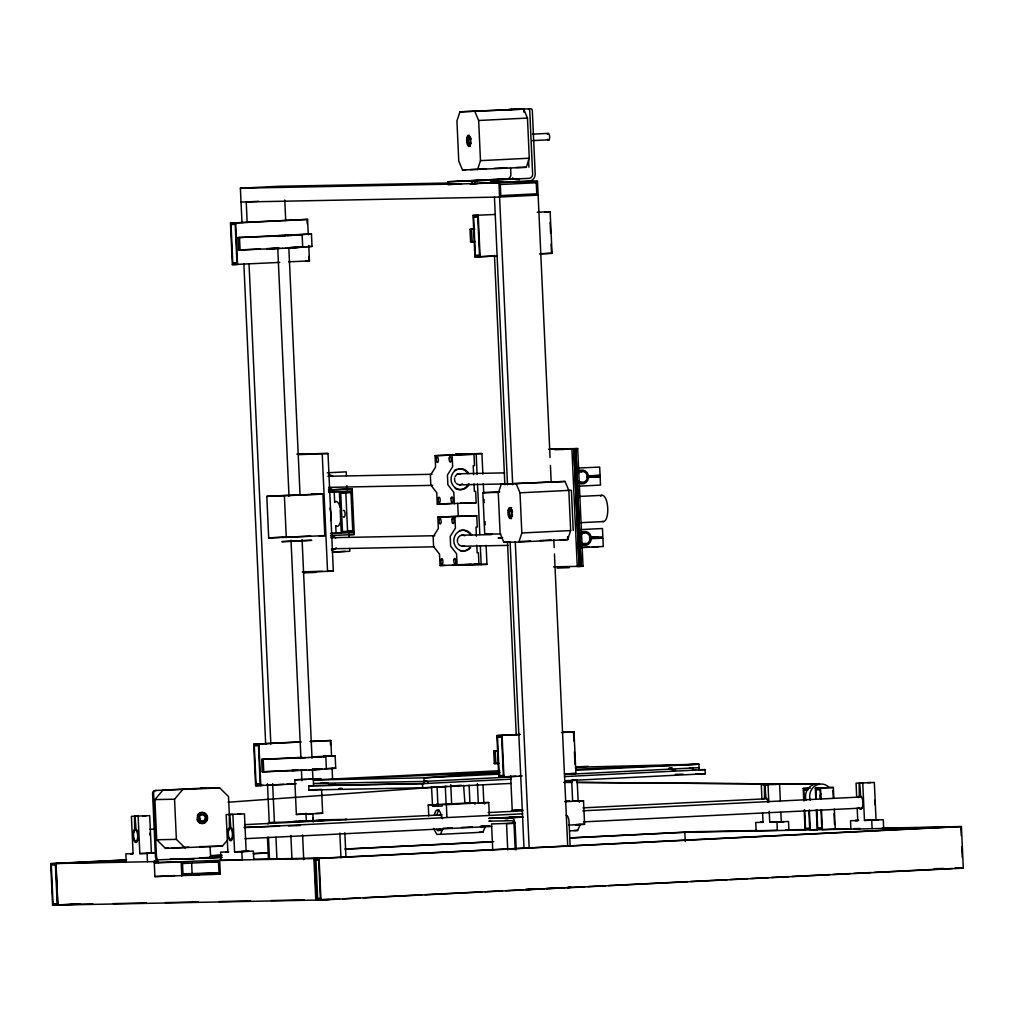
<?xml version="1.0" encoding="UTF-8"?>
<svg xmlns="http://www.w3.org/2000/svg" width="1014" height="1014" viewBox="0 0 1014 1014"><rect width="100%" height="100%" fill="white"/><g stroke="black" fill="none" stroke-linecap="round" stroke-linejoin="round"><path stroke-width="1.5" d="M591.263 538.776L591.175 539.892A6.933 6.426 88.9 0 1 581.947 544.556M459.887 111.844L456.934 120.907L458.759 161.074L462.523 170.01L526.342 167.297L529.295 158.222L527.47 118.068L523.706 109.132L459.887 111.844L523.706 109.132L523.832 112.136M477.518 169.718L480.471 160.643L478.659 120.489L474.882 111.553M501.246 484.172L498.292 493.235L500.117 533.402L503.882 542.338L518.876 542.046L567.701 539.625L570.654 530.55L568.829 490.396L565.052 481.46L501.246 484.172L565.052 481.46M518.876 542.046L521.83 532.984L520.005 492.817L516.24 483.881M433.586 828.438L436.844 834.395L440.469 834.319L443.181 828.261L452.143 827.944M440.469 834.319L482.867 832.215L485.579 826.156L489.825 826.068L480.408 826.537M569.767 830.846L577.612 830.466L580.325 824.395L584.584 824.319L583.519 800.768L579.26 800.857L579.324 802.239M227.351 840.226L222.396 846.12L165.485 848.35L156.726 839.757L154.901 799.602L162.848 790.185L219.746 787.954L228.505 796.548L229.354 815.079M185.131 847.97L176.373 839.377L174.547 799.222L182.495 789.805M294.339 821.708L291.918 821.746L294.466 821.568M326.216 820.212L325.177 820.174M509.307 817.601L510.346 817.652M511.855 510.029L510.321 510.612A3.46 1.293 87.2 0 1 512.552 512.121M320.031 783.302L327.725 782.745M321.59 789.665L322.655 813.266L296.367 814.47L294.795 779.855L300.905 779.449M296.367 814.47L305.594 813.912M510.65 775.799L512.222 810.427L521.449 809.869M290.435 247.898L302.692 247.213L302.134 234.741L289.865 235.438M311.666 769.829L326.381 769.018L325.811 756.558L311.108 757.369M282.551 537.407L310.639 536.127M291.411 541.159L296.684 540.994M577.22 801.009L579.577 800.933L572.631 801.25L571.681 780.476L572.555 780.412M577.194 780.235L574.608 780.374M433.447 804.786L432.218 804.824L434.778 804.736M437.072 786.75L437.883 804.558L433.891 804.774M445.311 786.344L446.109 804.14L447.364 804.064M450.774 784.608L451.648 803.887L446.185 804.153M463.575 785.419L464.932 803.177M469.114 785.166L469.913 802.974L464.894 803.189M477.404 783.632L478.291 802.923L479.153 802.86M483.006 784.861L483.817 802.657L483.158 802.733M572.644 801.25L573.493 801.187M571.681 780.476L577.143 780.222L578.157 800.997L576.903 801.073M325.05 820.313L327.661 820.072L323.048 820.225M510.473 817.512L507.862 817.69L512.476 817.588M448.277 828.07L450.685 827.931M248.658 851.304L241.104 851.646L244.425 851.443M871.013 820.237L878.568 819.895L864.473 820.44L862.775 783.049L859.682 783.112L860.658 795.8A6.933 2.586 87.2 0 1 862.699 805.927A6.933 2.586 87.2 0 1 858.693 807.436M306.52 813.989L308.776 813.938M312.806 813.735L309.65 813.9M228.074 802.239L447.187 786.319M450.33 786.091L461.37 785.292M499.813 772.541L424.004 777.852L313.339 779.981L313.605 785.647L424.27 783.505L424.004 777.852L499.851 774.088M575.622 767.23L698.925 764.201L699.191 769.867M301.5 540.741L302.273 540.677L298.116 540.918M325.076 768.84L335.71 768.244L335.14 755.785L311.704 756.9M289.408 495.44L288.014 495.542L301.741 494.921L295.695 495.276M447.77 804.482L452.7 804.292L451.04 804.33M293.223 821.581L296.671 821.429M306.482 821.061L305.645 821.112L309.169 821.01M322.845 820.453L326.356 820.225M509.167 817.538L515.784 817.195M522.489 817.005L521.652 817.069L522.438 817.056M522.882 809.907L522.514 809.971M502.602 537.635L498.242 537.94L502.399 537.851M292.095 235.324L297.964 234.931L278.09 235.679M292.653 247.784L298.534 247.391L291.424 247.581M297.672 770.184L291.804 770.577L306.431 770.07M295.619 821.441L299.776 821.251M319.74 820.618L323.96 820.377M511.563 817.385L519.561 817.005M480.953 826.435L485.883 826.233L483.475 826.372M514.96 178.882L519.688 178.705L469.875 181.138L474.59 180.961L474.717 183.724L470.002 183.902L477.784 183.572M460.242 184.003L458.113 184.13L461.053 184.041M172.355 861.963L170.213 862.077L173.584 862.027M275.643 235.806L267.544 236.3L277.012 236.021M309.169 234.095L299.269 234.716L302.134 234.741M474.451 229.088L470.027 229.316L470.585 241.776L472.144 241.75L471.573 229.278L470.027 229.316M276.214 248.265L268.114 248.76L273.108 248.658M309.726 246.554L299.84 247.175L302.692 247.213M472.879 241.662L475.008 241.547M299.333 757.61L291.233 758.104L296.227 758.003M313.554 757.243L321.641 756.736L312.173 757.014M496.023 751.006L498.153 750.892M314.112 769.702L322.211 769.208L312.743 769.474M496.594 763.466L498.723 763.352M298.978 821.251L303.554 821.061M311.311 820.909L313.871 820.757L310.259 820.96M315.962 820.82L320.601 820.567M345.064 819.489L346.763 819.388L323.327 819.832A6.933 2.586 87.2 0 0 322.072 820.782M490.586 821.048L488.875 821.15L512.323 820.706A4.157 1.546 87.2 0 1 514.06 824.838L515.201 849.757M132.935 853.56L130.591 853.699L132.872 853.636M762.832 822.151L760.487 822.291L762.756 822.227M478.659 120.489L527.47 118.068M532.489 134.152L548.194 133.366M532.147 140.616L549.132 139.805A3.46 1.293 87.2 0 0 549.284 134.697A3.46 1.293 87.2 0 0 547.332 134.406M480.471 160.643L529.295 158.222M462.523 170.01L465.68 169.845M470.395 169.617L486.15 168.831M494.021 168.438L506.62 167.817M241.991 222.573L240.381 188.198L278.926 186.284L449.202 182.989M457.365 184.041L447.846 184.535L529.08 181.138A6.933 6.426 88.9 0 0 535.189 173.901L532.363 111.578A2.776 1.039 87.2 0 0 531.209 108.828L508.99 109.347A2.776 1.039 87.2 0 0 508.293 110.171M490.18 182.419L502.716 181.975M490.066 182.964L502.817 182.254M510.004 181.975L519.814 181.468L515.087 181.645M470.572 183.749L537.496 181.278L550.07 457.517M258.557 201.317L246.225 201.925L247.163 222.472M538.155 195.106L499.585 197.046L241.015 202.04M230.47 223.067L235.641 222.966L237.517 264.502L232.345 264.603L230.47 223.067L307.572 219.392L308.281 234.779M235.641 222.966L307.572 219.392M231.04 224.436L235.185 224.36L236.946 263.133L232.802 263.209L231.04 224.436L235.742 224.208M497.304 256.01L474.92 256.96L473.044 215.412L495.415 214.461M537.167 212.23L550.146 211.749L552.034 253.285L539.524 253.906M473.614 216.793L477.759 216.704L479.521 255.477L475.376 255.566L473.614 216.793L478.316 216.552M275.225 248.582L238.531 250.04L237.973 237.58L311.463 233.968L312.02 246.44L290.143 247.479M287.418 235.552L291.817 235.387M471.573 229.278L474.704 229.126M238.531 250.04L260.433 248.95M266.682 248.645L278.66 248.138M287.989 248.024L292.374 247.847M470.585 241.776L475.262 241.585M232.802 263.209L237.491 262.981M232.345 264.603L279.75 262.411M288.648 261.815L309.46 260.94L308.763 245.553M475.376 255.566L480.066 255.325M474.92 256.96L493.691 256.022M540.614 253.703L552.034 253.285M298.306 454.665L310.664 454.183M297.394 454.247L328.004 453.486L333.34 571.186L302.742 571.959M577.688 448.556L571.909 448.847L577.258 566.547L583.025 566.268L577.688 448.556L549.347 449.164M474.02 483.843L474.375 491.384L475.655 491.321L476.174 502.729L437.262 504.135L436.742 492.741L430.811 485.022L430.367 475.338L435.576 467.061L435.069 455.666L473.969 454.259L474.489 465.654L473.208 465.718L473.614 474.78M554.848 449.734L564.126 449.417M481.929 453.562L455.463 454.247L481.929 453.562L482.867 474.134M435.069 455.666L473.969 454.259M327.307 472.79L346.23 471.852L346.42 476.01M577.701 468.037L599.692 467.086L600.073 475.389L588.424 475.972L588.247 474.882A6.933 6.426 88.9 0 0 578.639 471.142M586.688 475.921L600.073 475.389M328.485 489.889L352.15 488.862L354.241 534.517L330.564 535.531M329.03 490.016L352.15 488.862M586.751 477.302L595.51 476.872M578.436 486.188L600.516 485.085L600.136 476.783L588.488 477.353L588.412 478.469A6.933 6.426 88.9 0 1 579.184 483.133M328.574 491.967L334.747 491.651M329.119 492.094L352.251 490.941M293.008 495.06L322.921 494.11L324.81 535.658L268.685 537.902L266.809 496.366L289.928 495.212M311.349 494.198L319.448 493.957M339.944 492.804L350.983 492.411L352.745 531.184L341.705 531.577M350.983 492.411L340.717 492.918L342.466 531.704M266.809 496.366L322.921 494.11M500.84 533.909L484.73 534.226L482.841 492.677L499.801 491.841M520.005 492.817L568.829 490.396M578.893 496.467L601.834 495.339M437.262 504.135L451.306 503.438M476.795 545.266L477.138 552.82L478.418 552.757L478.938 564.152L440.038 565.558L439.518 554.164L433.574 546.457L433.143 536.761L438.352 528.484L437.833 517.089L476.732 515.682L477.252 527.077L475.972 527.141L476.377 536.203M437.833 517.089L476.732 515.682M330.475 533.453L336.635 533.149M331.02 533.579L354.139 532.439M268.685 537.902L282.564 537.217M580.883 522.679L603.812 521.538M291.943 541.045C253.487 543.136 339.741 539.22 301.817 540.589M484.73 534.226L492.436 533.846M580.388 529.612L602.468 528.509L602.848 536.824L591.2 537.395L591.01 536.305A6.933 6.426 88.9 0 0 581.402 532.565M521.83 532.984L570.654 530.55M589.451 537.344L598.209 536.913M503.882 542.338L510.181 542.021M519.624 541.552L530.652 541.007M540.107 540.538L551.122 539.993M589.514 538.726L602.912 538.206L603.279 546.508L581.212 547.611M332.554 551.996L345.166 551.375M332.478 552.136L349.817 551.286L349.691 548.511M581.288 547.459L589.172 547.078M592.328 546.914L598.628 546.597M440.038 565.558L444.715 565.33M452.51 564.937L471.18 564.304M303.655 572.859L316.013 572.39M460.495 565.039L486.961 564.342L486.099 545.355M557.117 568.094L569.475 567.625M295.188 783.936L255.617 785.736L253.728 744.2L300.638 741.868M310.031 741.399L330.843 740.524L331.54 755.912M253.728 744.2L301.12 742.007M310.499 741.538L330.843 740.524M254.299 745.569L258.443 745.493L260.205 784.266L256.06 784.342L254.299 745.569L259.001 745.341M521.171 776.154L498.787 777.104L496.898 735.568L520.359 734.402M562.593 732.311L574.013 731.893L575.901 773.441L564.95 773.986M496.898 735.568L519.282 734.618M561.503 732.514L574.013 731.893M497.481 736.937L501.626 736.861L503.388 775.634L499.243 775.71L497.481 736.937L502.171 736.709M335.14 755.785L322.946 756.52L325.811 756.558M298.902 770.386L262.22 771.844L261.65 759.385L302.311 757.357M493.729 751.121L495.276 751.082L495.846 763.555L494.3 763.58L493.729 751.121L498.406 750.93M262.22 771.844L296.62 770.133M312.261 769.36L316.951 769.132M324.772 768.739L335.71 768.244M494.3 763.58L498.977 763.39M499.775 770.729L313.339 779.981L499.813 772.351M575.622 766.964L588.259 766.343M256.06 784.342L260.763 784.114M255.617 785.736L263.425 785.356M266.555 785.204L283.755 784.342M286.886 784.19L296.278 783.721M575.686 770.323L698.925 764.201L575.673 769.246M499.243 775.71L503.933 775.482M511.094 783.404L422.686 787.789L308.902 789.995L308.725 785.837L313.453 785.609M329.246 784.823L335.723 784.544M498.787 777.104L515.999 776.255M519.117 776.103L522.248 775.951M564.481 773.847L575.901 773.441M511.069 776.99L424.169 781.426L313.503 783.454M564.798 774.455L699.09 767.661M308.725 785.837L422.496 783.645L511.17 779.196M564.595 776.585L705.123 769.613L705.3 773.771L564.785 780.742M308.902 789.995L321.539 789.361M338.904 788.499L342.06 788.347M761.932 798.956L761.299 784.937L779.589 784.24L780.362 801.377M126.243 862.179L125.863 853.864L133.1 853.725L131.402 816.333L149.692 815.636L151.39 853.028L155.738 852.939M856.691 797.207L856.057 783.176L874.334 782.478L876.033 819.87L883.283 819.73L883.65 828.032M229.265 814.521L229.43 827.221A6.933 2.586 87.2 0 0 228.467 837.919A6.933 2.586 87.2 0 0 232.7 837.83A6.933 2.586 87.2 0 0 230.774 827.196L229.785 814.508L232.89 814.445L234.576 851.836L241.826 851.697L242.194 860.011L221.001 860.417L220.621 852.115L227.858 851.975L226.16 814.584L241.345 813.938L244.45 813.874L246.149 851.266L253.386 851.126L253.766 859.428M428.77 815.966L428.263 804.977L432.978 804.748M436.197 804.66L437.883 804.558M436.121 804.596L447.111 804.051M450.254 803.887L464.374 803.189M468.24 803.075L469.85 802.974M431.533 787.016L432.585 806.282L442.167 806.105L442.104 804.71L488.761 802.53L489.331 815.079M803.76 800.756L803.202 788.448L810.338 788.093M815.826 798.981L815.332 788.22L828.185 787.574L833.356 787.472L833.838 798.246M815.332 788.22L833.356 787.472M564.671 801.706L583.519 800.768M804.279 800.68L803.785 789.83L808.069 789.614M816.333 798.893L815.915 789.589L820.199 789.374M149.565 829.376L154.305 829.135M244.488 824.661L442.243 814.85M488.127 812.569L522.932 810.845M583.05 807.854L766.584 798.753M244.311 827.614L522.768 813.798M582.885 810.807L861.33 796.991M521.957 816.714L488.748 818.387L512.197 817.943A6.933 2.586 87.2 0 1 515.099 824.813L516.227 849.745M504.757 820.351L507.913 820.187M514.884 823.203L491.537 823.913L492.741 850.214M461.573 827.475L472.562 826.93M244.932 838.692L491.739 826.435M583.494 821.885L861.951 808.069M568.879 825.092L584.584 824.319M165.485 848.35L168.59 848.186M171.696 848.034L188.769 847.184M199.631 846.652L222.396 846.12M769.22 811.289L769.727 822.202L788.524 821.479L788.905 829.794M134.507 816.283L134.672 828.983A6.933 2.586 87.2 0 0 133.709 839.668A6.933 2.586 87.2 0 0 137.942 839.592A6.933 2.586 87.2 0 0 136.015 828.958L135.027 816.27L138.132 816.207L139.831 853.598L151.39 853.028M864.473 820.44L876.033 819.87M234.576 851.836L246.149 851.266M882.142 828.108L961.411 826.575L963.3 868.111L320.969 899.988L52.589 905.172L50.7 863.624L126.636 859.859M210.494 855.689L221.572 855.144M253.208 853.573L267.442 852.863M344.975 849.022L493.691 841.633M569.627 837.868L693.031 831.746L757.585 830.517M79.903 903.968L57.76 905.071L55.871 863.522L125.483 860.075M210.912 855.829L221.99 855.284M253.639 853.712L267.873 853.002M345.394 849.149L492.525 841.848M570.058 838.008L698.202 831.645M221.28 857.438L158.184 859.834A4.157 1.546 87.2 0 1 156.435 855.702L153.608 793.392A2.776 2.573 88.9 0 1 156.055 790.489M804.698 809.983L805.547 828.603L809.831 828.387M816.828 809.755L817.677 828.362L821.961 828.146M817.398 829.541L810.262 829.896L809.349 809.894M219.708 860.316L220.33 874.169L154.901 876.59L154.28 862.749L158.906 862.521M168.147 862.065L172.773 861.824M154.28 862.749L221.407 860.202M185.334 862.597L188.465 862.445M218.479 861.761L182.52 863.548L183.014 874.626L218.986 872.839L218.479 861.761L205.829 862.014M956.24 826.676L313.909 858.554L315.798 900.09L319.321 899.912M219.975 860.341L319.08 858.452L961.411 826.575M318.852 859.695L315.924 859.834L317.686 898.607L320.614 898.467M182.71 873.827L218.986 872.839M154.901 876.59L174.94 875.602M52.589 905.172L55.745 905.008M60.498 904.78L76.316 903.994M525.341 889.531L541.755 888.733M546.356 888.467L562.086 887.732M322.122 899.773L339.525 898.911M342.694 898.759L360.097 897.897M363.266 897.732L421.799 894.83M424.967 894.678L481.916 891.851M485.085 891.686L502.488 890.824M505.644 890.672L523.047 889.81M526.215 889.646L544.328 888.733M546.47 888.644L564.963 887.732M567.346 887.605L584.748 886.743M587.917 886.591L605.32 885.729M608.489 885.564L687.593 881.635M690.749 881.483L727.139 879.683M730.308 879.518L747.711 878.656M750.88 878.504L768.282 877.642M771.439 877.478L788.841 876.616M792.01 876.464L829.984 874.575M833.14 874.423L850.543 873.548M853.712 873.396L871.115 872.534M874.283 872.382L952.425 868.504M954.96 868.377L958.129 868.212M237.973 237.58L274.655 236.123M284.833 235.679L288.698 235.54M285.403 248.151L289.269 247.999M261.65 759.385L298.344 757.927M308.522 757.483L312.388 757.344M309.08 769.956L312.946 769.816M425.842 781.287C421.951 781.528 429.353 781.097 426.336 781.3M694.4 770.032L693.031 770.108L694.958 770.057M573.354 780.374L574.292 780.324M576.484 801.098L574.596 801.187M303.072 821.036L306.355 820.922M311.767 821.023L316.52 820.782M296.24 821.91L269.369 822.506A6.933 2.586 87.2 0 0 267.861 823.964M519.003 816.992L522.362 816.866M452.054 827.931L448.277 828.083M577.562 824.585C570.299 824.99 585.509 824.205 578.234 824.61M149.679 853.205C139.691 853.763 160.605 852.673 150.592 853.243M858.554 820.351L855.233 820.541L858.478 820.44M858.921 828.666L855.613 828.844L859.847 828.704M185.182 862.001L158.311 862.597A6.933 2.586 87.2 0 1 155.408 855.727L152.582 793.404A2.776 2.573 88.9 0 1 155.015 790.514L204.866 788.068A2.776 2.573 88.9 0 1 206.172 788.372M503.071 179.11L507.799 178.933L457.986 181.367L462.701 181.189M282.805 236.034L277.215 236.351L284.123 236.097M308.167 779.297L313.415 779.006L312.565 779.006M221.648 857.337L199.644 857.844L222.003 857.236M282.031 235.856L285.403 235.704M282.589 248.316L285.973 248.164M309.093 757.509L299.13 757.94M309.65 769.968L299.7 770.412M308.548 779.082L310.829 778.993M307.267 821.213L311.957 820.998M278.673 236.008L282.184 235.806M279.243 248.468L282.754 248.265M300.651 540.639L298.141 540.754L300.689 540.716M305.873 757.61L296.126 758.066M466.82 803.139L464.45 803.227M480.243 802.86L483.817 802.657M275.44 236.135L279.547 235.92M276.011 248.607L280.118 248.379M309.143 779.145L310.487 779.082M306.748 779.36L303.313 779.487M522.476 810.085L512.222 810.427M312.097 820.656L320.893 820.25M302.73 821.403L307.419 821.213M518.674 817.36L523.199 817.157M482.753 826.397L480.928 826.473M245.426 851.405L248.671 851.291M273.007 248.722L277.583 248.493M515.327 823.254L506.544 823.621L507.735 849.922M314.048 778.853L321.083 778.651L294.795 779.855M436.362 804.609L437.807 804.558L436.679 804.596M480.991 802.885L479.85 802.936M315.62 813.469L322.655 813.266M316.267 820.478L324.188 820.136M298.686 821.555L303.249 821.391M514.63 817.512L519.257 817.335M295.404 821.67L299.51 821.543M511.335 817.626L515.518 817.487M483.07 802.682L484.819 802.682L478.354 802.923M450.9 803.912L451.648 803.887M577.41 801.009L578.094 800.997M244.222 827.373L279.547 826.195M288.483 825.916L300.093 825.523M293.084 821.733L296.468 821.644M324.924 768.992L326.381 769.018M549.132 139.805L547.839 139.831A3.46 1.293 87.2 0 1 547.547 139.286M515.847 167.5L526.342 167.297M490.193 182.203L499.649 182.013M510.688 181.798L537.496 181.278M240.381 188.198L454.804 184.054M500.282 195.867L509.738 195.677M544.974 211.85L550.146 211.749M473.044 215.412L478.215 215.31L480.091 256.859M309.904 234.006L311.463 233.968M310.474 246.465L312.02 246.44M305.582 261.016L309.46 260.94M296.975 454.082L328.004 453.486M548.637 449.291L573.886 448.746L579.222 566.446M327.94 476.301L431.989 474.286M457.225 473.804L504.516 472.892M578.626 471.459L581.77 471.396M595.484 476.872L600.136 476.783M328.701 487.366L432.763 485.351M459.57 484.831L502.133 484.008M577.815 482.55L582.543 482.461M568.03 490.332L571.402 490.269L573.214 530.423M482.841 492.677L498.951 492.373M460.66 503.02L476.174 502.729M352.745 531.184L347.574 531.285L345.812 492.512M349.07 534.619L354.241 534.517M318.954 535.76L324.81 535.658M330.703 537.724L434.765 535.722M461.56 535.202L491.524 534.619M579.818 532.908L584.546 532.819M598.247 538.295L602.912 538.206M560.197 539.765L567.701 539.625L567.561 536.621M331.477 548.789L433.954 546.812M462.333 546.254L508.065 545.38M582.163 543.935L585.319 543.884M474.286 564.24L478.938 564.152M466.275 564.747L486.961 564.342M302.311 571.795L322.49 571.402M328.688 571.275L333.34 571.186M553.555 566.839L583.025 566.268M669.05 768.244L672.206 768.181M689.596 767.851L692.765 767.788M669.05 768.371L672.219 768.308M689.609 767.966L692.765 767.902M692.473 769.854L695.642 769.791M698.798 769.74L705.123 769.613M672.307 770.386L675.476 770.323M675.286 774.354L683.183 774.189M695.819 773.948L705.3 773.771M200.1 788.334L219.746 787.954M772.858 784.367L775.964 784.304M867.616 782.605L870.722 782.542M154.901 799.602L174.547 799.222M803.202 788.448L808.373 788.347M803.785 789.83L807.917 789.741M815.915 789.589L820.047 789.513L820.478 798.817M470.661 802.873L474.92 802.796L474.983 804.178M488.761 802.53L484.502 802.606L484.565 804.001M565.419 801.123L569.665 801.035M428.263 804.977L432.522 804.901M142.974 815.763L146.067 815.7M237.72 814.001L240.825 813.95M769.727 822.202L776.965 822.062L777.332 830.365L756.14 830.77L755.76 822.468L762.997 822.329L762.579 812.975M479.242 832.291L482.867 832.215M574 830.529L577.612 830.466M156.726 839.757L176.373 839.377M805.547 828.603L809.679 828.514L808.906 811.454M817.677 828.362L821.809 828.286L820.972 809.666M785.875 829.845L804.888 829.604M834.839 829.021L850.607 828.717M853.763 828.653L860.062 828.527M943.4 827.31L684.83 832.304L685.249 841.544M139.831 853.598L147.068 853.458L147.448 861.761M221.445 856.969L212.141 857.147A4.157 1.546 87.2 0 1 210.392 853.028L210.113 846.791M68.851 862.876L125.609 861.786M153.989 861.228L157.145 861.178M253.323 859.314L327.421 857.882M154.458 861.279L157.487 861.216M50.7 863.624L158.488 861.532M314.492 859.923L318.624 859.847L320.386 898.619L316.254 898.696L314.581 858.516M193.446 874.689L199.771 874.562M210.849 874.347L220.33 874.169M934.477 868.668L943.933 868.491M954.973 868.276L963.3 868.111M934.249 869.061L945.276 868.846M567.003 887.542L569.589 887.491M525.886 889.506L531.818 889.354M70.739 904.425L92.806 903.994M113.302 903.601L146.422 902.954M165.333 902.599L198.44 901.953M218.948 901.56L250.471 900.952M270.966 900.546L304.086 899.912M321.425 899.57L329.309 899.418M871.001 820.237L871.736 820.225L872.091 828.603M564.076 782.276L571.985 782.339M576.738 782.377L818.97 784.266L576.801 782.466M564.139 782.364L572.048 782.428M199.061 816.371L199.771 820.529M960.955 827.969L961.31 835.726M961.804 846.576L962.299 857.438M859.162 783.125L859.327 795.825A6.933 2.586 87.2 0 0 858.25 797.638M857.185 808.107L857.755 820.567L850.518 820.706L850.885 829.021M834.332 809.02L835.232 829.021L822.392 829.655L821.479 809.654M832.963 790.426L833.318 798.183M834.028 813.684L834.522 824.547M820.503 788.119L820.998 798.88M816.308 809.755L817.221 829.756M804.178 809.996L805.091 829.997M780.856 812.277L781.287 821.619M768.802 801.947L768.029 784.811L764.924 784.874L765.912 797.562A6.933 2.586 87.2 0 1 767.953 802.416M764.404 784.874L764.569 797.587A6.933 2.586 87.2 0 0 763.491 799.4M581.123 566.357L575.787 448.644L581.06 566.357M573.823 448.746L579.159 566.446M573.556 733.287L573.911 741.044M574.406 751.906L574.976 764.315M550.12 222.446L550.615 233.296M551.109 244.159L551.464 251.916M570.109 845.499L569.057 822.139A6.933 2.586 87.2 0 0 566.154 815.256M550.425 465.426L551.147 481.232M553.796 539.727L554.164 547.623M554.443 553.948L567.726 846.398M528.573 159.667L528.915 167.171M510.625 168.21L510.904 174.446A4.157 3.853 88.9 0 1 507.241 178.794L447.719 181.76L528.966 178.375A4.157 3.853 88.9 0 0 532.629 174.028L529.79 111.705A2.776 1.039 87.2 0 0 528.636 108.967M498.951 183.192L512.678 484.73M515.264 541.641L529.181 848.312M494.439 197.122L507.507 484.831M510.093 541.742L524.01 848.414M494.464 255.313L504.883 484.781M507.469 541.755L516.24 734.833M502.069 735.467L503.958 777.016M472.004 181.012L472.131 183.775M483.298 483.627L483.729 493.134M484.02 499.458L484.16 502.627M485.022 521.614L485.174 524.783M476.149 453.854L477.087 474.425M477.518 483.919L479.812 534.568M480.319 545.646L481.181 564.633M457.694 503.312L458.265 515.974M452.13 455.337L452.65 466.732L447.44 475.008L447.871 484.692L453.816 492.411L454.335 503.806M454.893 516.76L455.413 528.155L450.203 536.431L450.647 546.128L456.579 553.834L457.099 565.229M446.363 804.634L446.933 817.183M422.496 783.645L422.686 787.789M346.864 485.706L347.054 489.851M349.006 533.275L349.184 537.433M340.058 506.987L339.36 491.6L334.189 491.701L334.683 502.475M340.197 510.067L341.249 533.149L336.078 533.25L335.723 525.556M344.836 832.735L345.964 857.489M339.842 833.077L340.97 857.844M322.224 453.765L327.56 571.478M332.098 768.219L332.579 778.993M307.128 220.786L307.267 223.891M308.738 256.466L308.89 259.559M330.387 741.918L330.526 745.024M319.08 858.452L320.969 899.988M288.863 248.506L300.068 495.39M302.083 539.702L312.008 758.104M312.502 769.182L312.933 778.676M312.895 814.407L313.25 822.024M284.769 200.012L285.707 220.558M312.832 818.095L312.984 821.264M305.962 813.203L306.317 820.82M277.709 247.429L288.99 495.897M291.005 540.209L300.93 758.599M301.424 769.689L301.931 780.767M302.59 834.928L303.718 859.695M284.389 496.023L286.278 537.559M290.879 835.409L291.931 858.617M275.96 837.247L276.936 858.909M249.026 263.577L270.852 744.137M272.639 783.657L274.439 823.178M243.854 263.678L265.681 744.238M267.468 783.759L269.268 823.279M268.482 837.247L269.471 859.061M267.455 837.272L268.444 859.086M239.519 237.542L240.09 250.002M263.196 759.347L263.767 771.819M258.9 744.099L260.788 785.647M191.595 862.28L192.102 873.358M181.164 862.23L181.798 876.071M55.998 863.522L57.887 905.058M334.785 501.917A12.472 4.652 87.2 0 1 341.186 513.845A12.472 4.652 87.2 0 1 335.875 526M330.006 508.128A12.472 4.652 87.2 0 1 330.577 520.6M343.302 510.448A3.46 1.293 87.2 0 1 345.09 514.212A3.46 1.293 87.2 0 1 343.277 516.798M328.346 474.818A6.933 6.426 88.9 0 1 332.972 476.631M332.136 487.582A6.933 6.426 88.9 0 1 328.967 488.672M462.473 483.893A5.539 5.146 88.9 0 1 456.237 483.323M455.362 482.208A5.539 5.146 88.9 0 1 454.652 478.038M455.109 476.669A5.539 5.146 88.9 0 1 460.774 473.804M468.303 484.02A10.444 9.684 88.9 0 1 455.261 488.495M454.437 470.433A10.444 9.684 88.9 0 1 456.731 469.279M459.215 468.798A10.444 9.684 88.9 0 1 467.822 473.589M469.33 483.995A10.444 9.684 88.9 0 1 454.868 487.493A10.444 9.684 88.9 0 1 454.145 471.523A10.444 9.684 88.9 0 1 468.861 473.576M578.259 473.297A5.539 5.146 88.9 0 1 585.522 472.727A5.539 5.146 88.9 0 1 586.067 480.547A5.539 5.146 88.9 0 1 578.804 481.118M578.829 470.293A6.933 6.426 88.9 0 1 581.783 471.954M580.946 482.905A6.933 6.426 88.9 0 1 579.438 483.678M510.853 110.044A2.776 1.039 87.2 0 1 511.55 109.208M512.767 177.818A6.933 6.426 88.9 0 1 512.336 178.603M471.016 143.151A3.46 1.293 87.2 0 1 469.482 143.722M469.507 137.384A3.46 1.293 87.2 0 1 471.028 138.969M470.243 146.257A5.539 2.066 87.2 0 1 468.062 142.188M467.923 140.756A5.539 2.066 87.2 0 1 467.923 139.324M468.075 137.98A5.539 2.066 87.2 0 1 469.216 135.382M512.539 514.757A3.46 1.293 87.2 0 1 510.536 515.505M511.601 518.585A5.539 2.066 87.2 0 1 509.674 515.847M509.408 514.516A5.539 2.066 87.2 0 1 511.639 507.684M600.618 496.074A13.169 4.918 87.2 0 1 607.678 507.292A13.169 4.918 87.2 0 1 602.531 521.399M331.109 536.254A6.933 6.426 88.9 0 1 335.748 538.054M336.192 547.839A6.933 6.426 88.9 0 1 331.743 550.095M464.032 545.925A5.539 5.146 88.9 0 1 458.125 543.631M457.555 542.325A5.539 5.146 88.9 0 1 464.805 535.722M459.494 530.702A10.444 9.684 88.9 0 1 470.597 535.012M469.634 547.687A10.444 9.684 88.9 0 1 460.407 550.843M470.661 547.661A10.444 9.684 88.9 0 1 456.389 547.699A10.444 9.684 88.9 0 1 457.555 532.363A10.444 9.684 88.9 0 1 471.637 534.999M581.035 534.72A5.539 5.146 88.9 0 1 588.285 534.15A5.539 5.146 88.9 0 1 588.83 541.983A5.539 5.146 88.9 0 1 581.58 542.541M581.592 531.729A6.933 6.426 88.9 0 1 583.177 532.337M585.002 543.162A6.933 6.426 88.9 0 1 582.201 545.101M570.705 886.908A2.776 2.573 88.9 0 1 569.437 887.351M569.678 886.933A2.776 2.573 88.9 0 1 568.41 887.364M810.199 800.249A12.472 11.572 88.9 0 1 814.952 785.964A12.472 11.572 88.9 0 1 828.996 787.257M806.054 800.338A12.472 11.572 88.9 0 1 819.527 784.367M820.681 798.107A3.46 3.219 88.9 0 1 821.01 793.911M203.839 788.093A2.776 2.573 88.9 0 1 205.145 788.398M210.088 857.248A6.933 2.586 87.2 0 1 209.86 856.5M205.069 818.716A3.46 3.219 88.9 0 1 200.214 820.896A3.46 3.219 88.9 0 1 199.961 815.231A3.46 3.219 88.9 0 1 204.993 816.916M197.35 815.421A5.539 5.146 88.9 0 1 205.386 813.874A5.539 5.146 88.9 0 1 204.714 822.646A5.539 5.146 88.9 0 1 197.033 819.654M440.38 829.262A10.444 3.891 87.2 0 1 436.476 829.338M434.41 815.129A10.444 3.891 87.2 0 1 438.061 809.933A10.444 3.891 87.2 0 1 441.66 817.499M441.065 830.58A10.444 3.891 87.2 0 1 439.049 829.211M436.983 815.003A10.444 3.891 87.2 0 1 439.125 810.097M439.341 815.37A5.539 2.066 87.2 0 1 441.407 815.332M442.256 817.347A5.539 2.066 87.2 0 1 442.522 818.678M149.628 833.242A6.933 2.586 87.2 0 1 149.793 835.042M874.626 800.363A5.539 2.066 87.2 0 1 874.651 804.584M510.574 510.093L509.041 510.676A3.46 1.293 87.2 0 0 509.345 515.771A3.46 1.293 87.2 0 0 511.208 515.074A3.46 1.293 87.2 0 0 510.574 510.093M428.238 783.277L427.439 783.328L428.25 783.277M225.615 851.912L228.581 851.836L225.615 851.912M776.521 821.961L783.797 821.657L776.521 821.961M170.796 859.264L170.099 859.314L194.244 858.681L170.796 859.264M536.267 182.735L500.295 184.523L500.802 195.601L536.774 193.813L536.267 182.735M469.178 802.987L469.824 802.974L469.178 802.987M55.415 864.917L51.283 864.993L53.045 903.766L57.177 903.689L55.415 864.917M200.278 820.516L199.581 816.371A3.46 3.219 88.9 0 1 204.156 815.028A3.46 3.219 88.9 0 1 205.005 820.06A3.46 3.219 88.9 0 1 200.278 820.516M467.898 143.24L467.505 139.07A3.46 1.293 87.2 0 1 469.317 137.929A3.46 1.293 87.2 0 1 469.799 142.987A3.46 1.293 87.2 0 1 467.898 143.24M438.187 498.571A2.776 1.039 87.2 0 0 439.277 502.716A2.776 1.039 87.2 0 0 439.975 498.546A2.776 1.039 87.2 0 0 438.187 498.571M451.116 498.33A2.776 1.039 87.2 0 0 452.206 502.462A2.776 1.039 87.2 0 0 452.903 498.292A2.776 1.039 87.2 0 0 451.116 498.33M449.253 457.986A2.776 1.039 87.2 0 0 450.33 462.118A2.776 1.039 87.2 0 0 451.04 457.948A2.776 1.039 87.2 0 0 449.253 457.986M436.362 458.417A2.776 1.039 87.2 0 0 437.452 462.549A2.776 1.039 87.2 0 0 438.149 458.379A2.776 1.039 87.2 0 0 436.362 458.417M466.782 138.043A5.539 2.066 87.2 0 0 468.962 146.32A5.539 2.066 87.2 0 0 470.369 137.98A5.539 2.066 87.2 0 0 466.782 138.043M508.141 510.372A5.539 2.066 87.2 0 0 510.308 518.648A5.539 2.066 87.2 0 0 511.728 510.308A5.539 2.066 87.2 0 0 508.141 510.372M440.951 560.007A2.776 1.039 87.2 0 0 442.041 564.139A2.776 1.039 87.2 0 0 442.75 559.969A2.776 1.039 87.2 0 0 440.951 560.007M453.879 559.753A2.776 1.039 87.2 0 0 454.969 563.885A2.776 1.039 87.2 0 0 455.679 559.715A2.776 1.039 87.2 0 0 453.879 559.753M452.016 519.409A2.776 1.039 87.2 0 0 453.106 523.554A2.776 1.039 87.2 0 0 453.816 519.371A2.776 1.039 87.2 0 0 452.016 519.409M439.138 519.84A2.776 1.039 87.2 0 0 440.215 523.985A2.776 1.039 87.2 0 0 440.925 519.802A2.776 1.039 87.2 0 0 439.138 519.84M198.63 814.229A5.539 5.146 88.9 0 0 201.355 823.381A5.539 5.146 88.9 0 0 207.338 816.283A5.539 5.146 88.9 0 0 198.63 814.229M133.949 831.835A5.539 2.066 87.2 0 0 135.382 841.012A5.539 2.066 87.2 0 0 137.536 834.002A5.539 2.066 87.2 0 0 133.949 831.835M228.708 830.073A5.539 2.066 87.2 0 0 230.14 839.25A5.539 2.066 87.2 0 0 232.295 832.241A5.539 2.066 87.2 0 0 228.708 830.073"/></g></svg>
